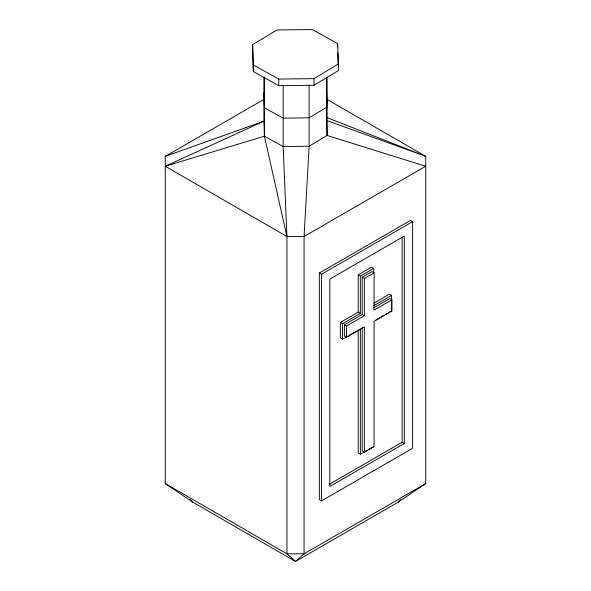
<?xml version="1.0" encoding="UTF-8"?>
<svg xmlns="http://www.w3.org/2000/svg" width="591" height="591" viewBox="0 0 591 591"><rect width="100%" height="100%" fill="white"/><g stroke="black" fill="none" stroke-linecap="round" stroke-linejoin="round"><path stroke-width="0.89" d="M264.665 98.978L165.266 156.364L165.266 483.571L192.681 502.091L295.5 561.45L398.319 502.091L400.868 499.447M398.319 502.091L425.734 483.571L425.734 156.364L326.335 98.978M252.623 44.635L277.024 29.964L312.247 29.55L337.653 43.638L338.377 63.968L338.377 70.58L313.976 85.252L278.753 85.665L253.347 71.577L252.623 44.635L253.347 71.577M253.347 64.973L278.753 79.054L313.976 78.64L338.377 63.968M319.339 273.02L410.464 220.413L412.621 221.662L412.621 448.296L321.497 500.909L319.339 499.661L319.339 273.02L321.497 274.268L412.621 221.662M347.944 336.05L342.521 339.19L340.357 337.941L340.357 322.45L358.198 312.151L358.198 274.859L371.606 267.117L373.771 268.366L373.771 272.909M358.198 274.859L360.355 276.108L373.771 268.366M364.374 452.233L364.374 326.919L346.533 337.217L344.376 335.969L344.376 324.769L362.209 314.471L362.209 277.179L371.909 271.579L374.066 272.828L374.066 310.12L391.907 299.822L391.907 311.021L374.066 321.319L374.066 446.633L364.374 452.233L362.209 450.985L362.209 327.517M362.209 277.179L364.374 278.427L374.066 272.828M373.933 303.065L389.447 294.111L391.604 295.36L391.604 310.844M340.357 322.45L342.521 323.698L360.355 313.4L360.355 276.108M373.771 305.658L391.604 295.36M373.46 307.977L389.75 298.581L391.907 299.822M344.376 324.769L346.533 326.018L364.374 315.72L364.374 278.427M349.495 335.156L357.252 330.679M358.803 329.785L360.355 328.892L360.355 454.198L358.198 452.957L358.198 330.406M376.09 319.805L383.847 315.328M385.398 314.427L386.95 313.533M388.501 312.639L390.828 311.294M360.355 454.198L367.454 450.098M369.035 449.19L373.771 446.456M329.246 484.325L402.139 442.245L404.296 443.486L404.296 236.075L329.822 279.078L329.822 486.489L404.296 443.486M425.734 483.571L304.07 553.811L295.5 561.45L286.93 553.811L165.266 483.571M165.266 166.256L264.428 136.174L283.155 146.553L309.123 146.25L327.104 135.435L425.734 166.256L304.07 236.503L286.93 236.503L165.266 166.256L263.896 121.185L263.896 77.355M165.266 156.364L263.896 121.185L264.428 136.174L286.93 236.503L286.93 553.811L304.07 553.811L304.07 236.503L309.123 146.25L309.123 85.2M326.572 77.524L326.572 120.446L425.734 156.364L326.638 117.446M358.198 312.151L360.355 313.4M362.209 314.471L364.374 315.72M190.132 499.447L192.681 502.091M286.93 236.503L283.155 146.553L283.155 85.503M337.749 52.894L338.126 63.503M326.572 92.033L327.104 107.015L309.123 117.831L283.155 118.141L264.428 107.754L263.896 92.765M326.572 120.446L327.104 135.435L327.104 77.103M402.139 237.597L402.139 442.245M346.533 326.018L346.533 337.217M342.521 323.698L342.521 339.19M337.653 43.638L337.653 46.94M321.497 274.268L321.497 500.909M313.976 78.64L313.976 85.252M278.753 79.054L278.753 85.665M264.428 76.933L264.428 136.174"/></g></svg>
